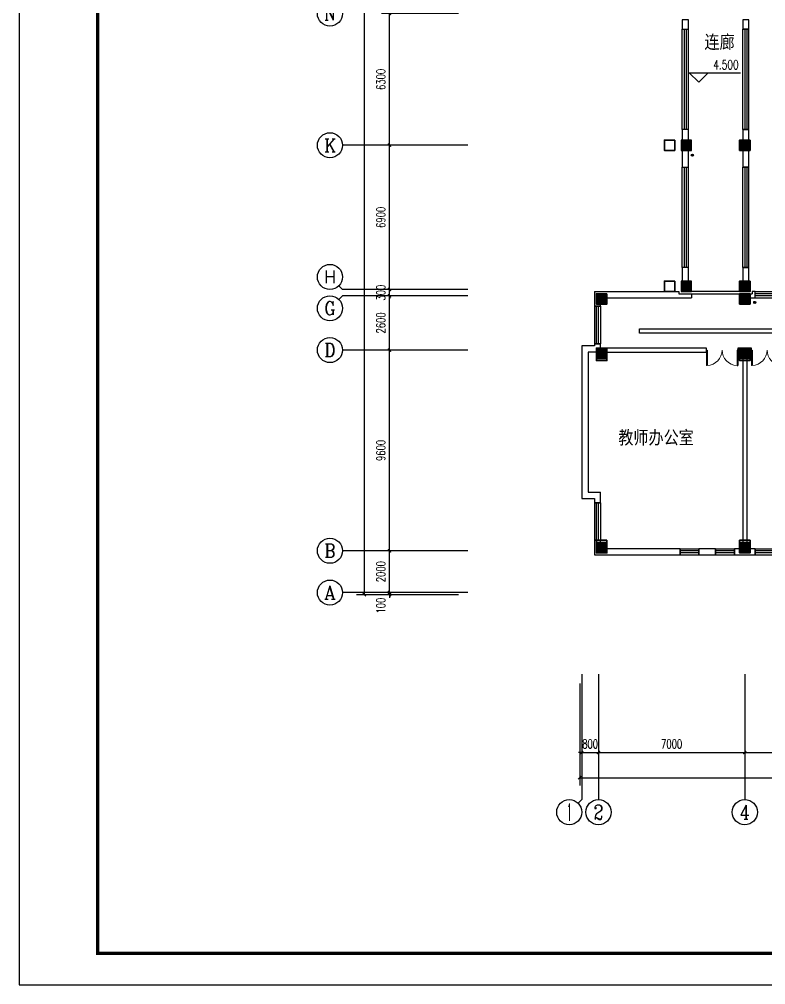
# Model space of a CAD drawing. Extents: x 0 to 302064749, y -59725395 to 1524223.
# Drawn here: x 205279450 to 208851080, y -24088410 to -19470154 of the extents above; entities that cross this region are included whole.
import ezdxf
from ezdxf.enums import TextEntityAlignment as Align

# ---------------------------------------------------------------- set-up
doc = ezdxf.new("R2010")
doc.units = 0
doc.header["$LTSCALE"] = 1000
for name, color, linetype in [('0-底图', 7, 'Continuous'), ('AXIS', 3, 'Continuous'), ('AXIS_TEXT', 7, 'Continuous'), ('BTTK', 7, 'Continuous'), ('CABLETRAY', 4, 'Continuous'), ('COLU', 7, 'Continuous'), ('COLU_HATCH', 251, 'Continuous'), ('DIM_ELEV', 3, 'Continuous'), ('PUB_TEXT', 7, 'Continuous'), ('PUB_TITLE', 4, 'Continuous'), ('TEXT', 7, 'Continuous'), ('WALL', 2, 'Continuous'), ('WINDOW', 4, 'Continuous'), ('排水', 153, 'Continuous'), ('看线', 30, 'Continuous')]:
    doc.layers.add(name, color=color, linetype=linetype)
doc.layers.add('砼柱', color=2, linetype='Continuous', lineweight=35)
doc.styles.add('_TCH_AXIS', font='COMPLEX', dxfattribs={"bigfont": 'GBCBIG'})
doc.styles.add('_TCH_DIM', font='SIMPLEX', dxfattribs={"width": 0.8, "height": 5, "bigfont": 'HZTXT'})
doc.styles.add('A_DIM_T3', font='simplex.shx', dxfattribs={"width": 0.7, "bigfont": 'gbcbig.shx'})
doc.styles.add('COMPLEX', font='COMPLEX')
doc.styles.add('HZ(TK)', font='geniso.shx', dxfattribs={"width": 0.9, "bigfont": 'hztxt.shx'})
doc.styles.get("Standard").update_dxf_attribs({"font": 'geniso.shx', "bigfont": 'hztxt.shx'})
doc.dimstyles.new('_TCH_ARCH&&150', dxfattribs={"dimtxt": 420, "dimasz": 150, "dimexe": 375, "dimexo": 450, "dimgap": 202.5, "dimtad": 1, "dimdec": 0, "dimzin": 0, "dimdsep": 46, "dimtxsty": 'A_DIM_T3', "dimblk": 'ARCHTICK', "dimcen": 0.09, "dimclrt": 7, "dimazin": 2, "dimtfac": 1, "dimtdec": 0, "dimtix": 1, "dimtmove": 2, "dimatfit": 3, "dimfxl": 150, "dimtolj": 1, "dimtzin": 0, "dimarcsym": 0})

# ---------------------------------------------------------------- blocks, each defined once
blk = doc.blocks.new('vhtemplate_2020年新竖式图框_A0')
at = {"layer": 'PUB_TITLE', "color": 7}
blk.add_lwpolyline([(0, 0), (1189, 0), (1189, 841), (0, 841)], close=True, dxfattribs=at)
at = {"layer": 'PUB_TITLE', "const_width": 1}
blk.add_lwpolyline([(25, 10), (1179, 10), (1179, 831), (25, 831)], close=True, dxfattribs=at)
at = {"layer": 'BTTK', "color": 4, "style": 'HZ(TK)', "width": 0.9}
for tag, p in [('合作单位', (1144, 743.5)), ('建设单位', (1144, 209.5)), ('工程名称', (1144, 176.5)), ('子项名称', (1154, 160)), ('图纸名称', (1144, 141))]:
    blk.add_attdef(tag, text='', height=3.5, dxfattribs=at).set_placement(p, align=Align.MIDDLE_CENTER)
for tag, p in [('注册证书号', (1156.5, 309.01)), ('注册印章号', (1156.5, 301.01)), ('设计号', (1154, 193)), ('图别', (1137.75, 34)), ('图号', (1170.25, 34)), ('版本号', (1137.75, 26)), ('日期', (1170.25, 26))]:
    blk.add_attdef(tag, text='', height=3.5, dxfattribs=at).set_placement(p, align=Align.MIDDLE)
blk = doc.blocks.new('ng')
at = {"layer": '排水'}
for p, q in [((345991, 781358), (346091, 781358)), ((346041, 781408), (346041, 781308))]:
    blk.add_line(p, q, dxfattribs=at)
blk.add_circle((346041, 781358), 50, dxfattribs=at)
blk = doc.blocks.new('222222')
at = {"layer": 'COLU_HATCH'}
h = blk.add_hatch(color=256, dxfattribs=at)
h.dxf.hatch_style = 1
h.paths.add_polyline_path([(1247542, 1047441), (1247542, 1047941), (1247042, 1047941), (1247042, 1047441)])
h = blk.add_hatch(color=256, dxfattribs=at)
h.dxf.hatch_style = 1
h.paths.add_polyline_path([(1250342, 1047441), (1250342, 1047941), (1249842, 1047941), (1249842, 1047441)])
h = blk.add_hatch(color=256, dxfattribs=at)
h.dxf.hatch_style = 1
h.paths.add_polyline_path([(1247542, 1040691), (1247542, 1041191), (1247042, 1041191), (1247042, 1040691)])
h = blk.add_hatch(color=256, dxfattribs=at)
h.dxf.hatch_style = 1
h.paths.add_polyline_path([(1250342, 1040691), (1250342, 1041191), (1249842, 1041191), (1249842, 1040691)])
h = blk.add_hatch(color=256, dxfattribs=at)
h.dxf.hatch_style = 1
h.paths.add_polyline_path([(1243442, 1040141), (1243442, 1040591), (1242992, 1040591), (1242992, 1040141)])
h = blk.add_hatch(color=256, dxfattribs=at)
h.dxf.hatch_style = 1
h.paths.add_polyline_path([(1250317, 1040141), (1250317, 1040591), (1249867, 1040591), (1249867, 1040141)])
h = blk.add_hatch(color=256, dxfattribs=at)
h.dxf.hatch_style = 1
h.paths.add_polyline_path([(1243492, 1037491), (1243492, 1037991), (1242992, 1037991), (1242992, 1037491)])
h = blk.add_hatch(color=256, dxfattribs=at)
h.dxf.hatch_style = 1
h.paths.add_polyline_path([(1250342, 1037491), (1250342, 1037991), (1249842, 1037991), (1249842, 1037491)])
h = blk.add_hatch(color=256, dxfattribs=at)
h.dxf.hatch_style = 1
h.paths.add_polyline_path([(1243492, 1028191), (1243492, 1028691), (1242992, 1028691), (1242992, 1028191)])
h = blk.add_hatch(color=256, dxfattribs=at)
h.dxf.hatch_style = 1
h.paths.add_polyline_path([(1250342, 1028191), (1250342, 1028691), (1249842, 1028691), (1249842, 1028191)])
at = {"layer": 'COLU'}
for points in [[(1247542, 1047441), (1247542, 1047941), (1247042, 1047941), (1247042, 1047441)], [(1250342, 1047441), (1250342, 1047941), (1249842, 1047941), (1249842, 1047441)], [(1247542, 1040691), (1247542, 1041191), (1247042, 1041191), (1247042, 1040691)], [(1250342, 1040691), (1250342, 1041191), (1249842, 1041191), (1249842, 1040691)], [(1243442, 1040141), (1243442, 1040591), (1242992, 1040591), (1242992, 1040141)], [(1250317, 1040141), (1250317, 1040591), (1249867, 1040591), (1249867, 1040141)], [(1243492, 1037491), (1243492, 1037991), (1242992, 1037991), (1242992, 1037491)], [(1250342, 1037491), (1250342, 1037991), (1249842, 1037991), (1249842, 1037491)], [(1243492, 1028191), (1243492, 1028691), (1242992, 1028691), (1242992, 1028191)], [(1250342, 1028191), (1250342, 1028691), (1249842, 1028691), (1249842, 1028191)]]:
    blk.add_lwpolyline(points, close=True, dxfattribs=at)
blk = doc.blocks.new('_AXISO')
blk.add_circle((0, 0), 0.5)
at = {"layer": 'AXIS_TEXT', "style": 'COMPLEX', "width": 1.041667}
blk.add_attdef('A', text='', height=0.56, dxfattribs=at).set_placement((-0.25, -0.28), (0.25, -0.28), align=Align.FIT)
blk = doc.blocks.new('sad')
at = {"layer": '砼柱', "lineweight": 35}
for points in [[(2824858, 524706), (2824358, 524706), (2824358, 524206), (2824858, 524206)], [(2828458, 524706), (2827958, 524706), (2827958, 524206), (2828458, 524206)], [(2824858, 517956), (2824358, 517956), (2824358, 517456), (2824858, 517456)], [(2828458, 517956), (2827958, 517956), (2827958, 517456), (2828458, 517456)], [(2821608, 517356), (2821108, 517356), (2821108, 516856), (2821608, 516856)], [(2828458, 517356), (2827958, 517356), (2827958, 516856), (2828458, 516856)], [(2821608, 514756), (2821108, 514756), (2821108, 514156), (2821608, 514156)], [(2828458, 514756), (2827958, 514756), (2827958, 514156), (2828458, 514156)], [(2821608, 505556), (2821108, 505556), (2821108, 504956), (2821608, 504956)], [(2828458, 505556), (2827958, 505556), (2827958, 504956), (2828458, 504956)]]:
    blk.add_lwpolyline(points, close=True, dxfattribs=at)
blk = doc.blocks.new('A$C70683537')
at = {"layer": 'TEXT'}
blk.add_blockref('sad', (-2821208, -503056), dxfattribs=at)
blk = doc.blocks.new('_ArchTick')
at = {"color": 0, "linetype": 'ByBlock', "const_width": 0.4}
blk.add_lwpolyline([(-0.5, -0.5), (0.5, 0.5)], dxfattribs=at)
blk = doc.blocks.new('*D794')
at = {"layer": 'AXIS', "color": 0, "lineweight": -2, "transparency": 16777216}
for p, q in [((1061311, -195248), (1061311, -200123)), ((1172511, -195248), (1172511, -200123)), ((1061311, -199748), (1172511, -199748))]:
    blk.add_line(p, q, dxfattribs=at)
at = {"layer": 'Defpoints', "color": 0, "transparency": 16777216}
for p in [(1061311, -194798), (1172511, -194798), (1172511, -199748)]:
    blk.add_point(p, dxfattribs=at)
at = {"layer": 'AXIS', "color": 0, "lineweight": -2, "transparency": 16777216, "xscale": 150, "yscale": 150, "zscale": 150, "rotation": 180}
blk.add_blockref('_ArchTick', (1061311, -199748), dxfattribs=at)
at = {"layer": 'AXIS', "color": 0, "lineweight": -2, "transparency": 16777216, "xscale": 150, "yscale": 150, "zscale": 150}
blk.add_blockref('_ArchTick', (1172511, -199748), dxfattribs=at)
at = {"layer": 'AXIS', "color": 7, "transparency": 16777216, "insert": (1116911, -199335), "char_height": 420, "attachment_point": 5, "style": 'A_DIM_T3'}
blk.add_mtext('\\A1;111200', dxfattribs=at)
blk = doc.blocks.new('*D795')
at = {"layer": 'AXIS', "color": 0, "lineweight": -2, "transparency": 16777216}
for p, q in [((1055509, -190893), (1051834, -190893)), ((1055509, -190993), (1051834, -190993)), ((1052209, -190893), (1052209, -190743)), ((1052209, -190993), (1052209, -190893)), ((1052209, -190993), (1052209, -191143))]:
    blk.add_line(p, q, dxfattribs=at)
at = {"layer": 'Defpoints', "color": 0, "transparency": 16777216}
for p in [(1052209, -190893), (1055959, -190893), (1055959, -190993)]:
    blk.add_point(p, dxfattribs=at)
at = {"layer": 'AXIS', "color": 0, "lineweight": -2, "transparency": 16777216, "xscale": 150, "yscale": 150, "zscale": 150}
for p, rotation in [((1052209, -190893), 270), ((1052209, -190993), 90)]:
    blk.add_blockref('_ArchTick', p, dxfattribs=dict(at, rotation=rotation))
at = {"layer": 'AXIS', "color": 7, "transparency": 16777216, "insert": (1051797, -191518), "char_height": 420, "attachment_point": 5, "rotation": 90, "style": 'A_DIM_T3'}
blk.add_mtext('\\A1;100', dxfattribs=at)
blk = doc.blocks.new('*D796')
at = {"layer": 'AXIS', "color": 0, "lineweight": -2, "transparency": 16777216}
for p, q in [((1055509, -188893), (1051834, -188893)), ((1052209, -190893), (1052209, -188893)), ((1055509, -190893), (1051834, -190893))]:
    blk.add_line(p, q, dxfattribs=at)
at = {"layer": 'Defpoints', "color": 0, "transparency": 16777216}
for p in [(1052209, -188893), (1055959, -188893), (1055959, -190893)]:
    blk.add_point(p, dxfattribs=at)
at = {"layer": 'AXIS', "color": 0, "lineweight": -2, "transparency": 16777216, "xscale": 150, "yscale": 150, "zscale": 150}
for p, rotation in [((1052209, -188893), 90), ((1052209, -190893), 270)]:
    blk.add_blockref('_ArchTick', p, dxfattribs=dict(at, rotation=rotation))
at = {"layer": 'AXIS', "color": 7, "transparency": 16777216, "insert": (1051797, -189893), "char_height": 420, "attachment_point": 5, "rotation": 90, "style": 'A_DIM_T3'}
blk.add_mtext('\\A1;2000', dxfattribs=at)
blk = doc.blocks.new('*D797')
at = {"layer": 'AXIS', "color": 0, "lineweight": -2, "transparency": 16777216}
for p, q in [((1055509, -179293), (1051834, -179293)), ((1052209, -188893), (1052209, -179293)), ((1055509, -188893), (1051834, -188893))]:
    blk.add_line(p, q, dxfattribs=at)
at = {"layer": 'Defpoints', "color": 0, "transparency": 16777216}
for p in [(1052209, -179293), (1055959, -179293), (1055959, -188893)]:
    blk.add_point(p, dxfattribs=at)
at = {"layer": 'AXIS', "color": 0, "lineweight": -2, "transparency": 16777216, "xscale": 150, "yscale": 150, "zscale": 150}
for p, rotation in [((1052209, -179293), 90), ((1052209, -188893), 270)]:
    blk.add_blockref('_ArchTick', p, dxfattribs=dict(at, rotation=rotation))
at = {"layer": 'AXIS', "color": 7, "transparency": 16777216, "insert": (1051797, -184093), "char_height": 420, "attachment_point": 5, "rotation": 90, "style": 'A_DIM_T3'}
blk.add_mtext('\\A1;9600', dxfattribs=at)
blk = doc.blocks.new('*D798')
at = {"layer": 'AXIS', "color": 0, "lineweight": -2, "transparency": 16777216}
for p, q in [((1055509, -176693), (1051834, -176693)), ((1052209, -179293), (1052209, -176693)), ((1055509, -179293), (1051834, -179293))]:
    blk.add_line(p, q, dxfattribs=at)
at = {"layer": 'Defpoints', "color": 0, "transparency": 16777216}
for p in [(1052209, -176693), (1055959, -176693), (1055959, -179293)]:
    blk.add_point(p, dxfattribs=at)
at = {"layer": 'AXIS', "color": 0, "lineweight": -2, "transparency": 16777216, "xscale": 150, "yscale": 150, "zscale": 150}
for p, rotation in [((1052209, -176693), 90), ((1052209, -179293), 270)]:
    blk.add_blockref('_ArchTick', p, dxfattribs=dict(at, rotation=rotation))
at = {"layer": 'AXIS', "color": 7, "transparency": 16777216, "insert": (1051797, -177993), "char_height": 420, "attachment_point": 5, "rotation": 90, "style": 'A_DIM_T3'}
blk.add_mtext('\\A1;2600', dxfattribs=at)
blk = doc.blocks.new('*D799')
at = {"layer": 'AXIS', "color": 0, "lineweight": -2, "transparency": 16777216}
for p, q in [((1055509, -176393), (1051834, -176393)), ((1052209, -176393), (1052209, -176243)), ((1052209, -176693), (1052209, -176393)), ((1055509, -176693), (1051834, -176693)), ((1052209, -176693), (1052209, -176843))]:
    blk.add_line(p, q, dxfattribs=at)
at = {"layer": 'Defpoints', "color": 0, "transparency": 16777216}
for p in [(1052209, -176393), (1055959, -176393), (1055959, -176693)]:
    blk.add_point(p, dxfattribs=at)
at = {"layer": 'AXIS', "color": 0, "lineweight": -2, "transparency": 16777216, "xscale": 150, "yscale": 150, "zscale": 150}
for p, rotation in [((1052209, -176393), 270), ((1052209, -176693), 90)]:
    blk.add_blockref('_ArchTick', p, dxfattribs=dict(at, rotation=rotation))
at = {"layer": 'AXIS', "color": 7, "transparency": 16777216, "insert": (1051797, -176543), "char_height": 420, "attachment_point": 5, "rotation": 90, "style": 'A_DIM_T3'}
blk.add_mtext('\\A1;300', dxfattribs=at)
blk = doc.blocks.new('*D800')
at = {"layer": 'AXIS', "color": 0, "lineweight": -2, "transparency": 16777216}
for p, q in [((1055509, -169493), (1051834, -169493)), ((1052209, -176393), (1052209, -169493)), ((1055509, -176393), (1051834, -176393))]:
    blk.add_line(p, q, dxfattribs=at)
at = {"layer": 'Defpoints', "color": 0, "transparency": 16777216}
for p in [(1052209, -169493), (1055959, -169493), (1055959, -176393)]:
    blk.add_point(p, dxfattribs=at)
at = {"layer": 'AXIS', "color": 0, "lineweight": -2, "transparency": 16777216, "xscale": 150, "yscale": 150, "zscale": 150}
for p, rotation in [((1052209, -169493), 90), ((1052209, -176393), 270)]:
    blk.add_blockref('_ArchTick', p, dxfattribs=dict(at, rotation=rotation))
at = {"layer": 'AXIS', "color": 7, "transparency": 16777216, "insert": (1051797, -172943), "char_height": 420, "attachment_point": 5, "rotation": 90, "style": 'A_DIM_T3'}
blk.add_mtext('\\A1;6900', dxfattribs=at)
blk = doc.blocks.new('*D801')
at = {"layer": 'AXIS', "color": 0, "lineweight": -2, "transparency": 16777216}
for p, q in [((1055509, -163193), (1051834, -163193)), ((1052209, -169493), (1052209, -163193)), ((1055509, -169493), (1051834, -169493))]:
    blk.add_line(p, q, dxfattribs=at)
at = {"layer": 'Defpoints', "color": 0, "transparency": 16777216}
for p in [(1052209, -163193), (1055959, -163193), (1055959, -169493)]:
    blk.add_point(p, dxfattribs=at)
at = {"layer": 'AXIS', "color": 0, "lineweight": -2, "transparency": 16777216, "xscale": 150, "yscale": 150, "zscale": 150}
for p, rotation in [((1052209, -163193), 90), ((1052209, -169493), 270)]:
    blk.add_blockref('_ArchTick', p, dxfattribs=dict(at, rotation=rotation))
at = {"layer": 'AXIS', "color": 7, "transparency": 16777216, "insert": (1051797, -166343), "char_height": 420, "attachment_point": 5, "rotation": 90, "style": 'A_DIM_T3'}
blk.add_mtext('\\A1;6300', dxfattribs=at)
blk = doc.blocks.new('*D817')
at = {"layer": 'AXIS', "color": 0, "lineweight": -2, "transparency": 16777216}
for p, q in [((1055509, -100593), (1050634, -100593)), ((1051009, -190993), (1051009, -100593)), ((1055509, -190993), (1050634, -190993))]:
    blk.add_line(p, q, dxfattribs=at)
at = {"layer": 'Defpoints', "color": 0, "transparency": 16777216}
for p in [(1051009, -100593), (1055959, -100593), (1055959, -190993)]:
    blk.add_point(p, dxfattribs=at)
at = {"layer": 'AXIS', "color": 0, "lineweight": -2, "transparency": 16777216, "xscale": 150, "yscale": 150, "zscale": 150}
for p, rotation in [((1051009, -100593), 90), ((1051009, -190993), 270)]:
    blk.add_blockref('_ArchTick', p, dxfattribs=dict(at, rotation=rotation))
at = {"layer": 'AXIS', "color": 7, "transparency": 16777216, "insert": (1050597, -145793), "char_height": 420, "attachment_point": 5, "rotation": 90, "style": 'A_DIM_T3'}
blk.add_mtext('\\A1;90400', dxfattribs=at)
blk = doc.blocks.new('*D841')
at = {"layer": 'AXIS', "color": 0, "lineweight": -2, "transparency": 16777216}
for p, q in [((1061411, -195248), (1061411, -198923)), ((1062211, -195248), (1062211, -198923)), ((1061411, -198548), (1061261, -198548)), ((1061411, -198548), (1062211, -198548)), ((1062211, -198548), (1062361, -198548))]:
    blk.add_line(p, q, dxfattribs=at)
at = {"layer": 'Defpoints', "color": 0, "transparency": 16777216}
for p in [(1061411, -194798), (1062211, -194798), (1062211, -198548)]:
    blk.add_point(p, dxfattribs=at)
at = {"layer": 'AXIS', "color": 0, "lineweight": -2, "transparency": 16777216, "xscale": 150, "yscale": 150, "zscale": 150}
blk.add_blockref('_ArchTick', (1061411, -198548), dxfattribs=at)
at = {"layer": 'AXIS', "color": 0, "lineweight": -2, "transparency": 16777216, "xscale": 150, "yscale": 150, "zscale": 150, "rotation": 180}
blk.add_blockref('_ArchTick', (1062211, -198548), dxfattribs=at)
at = {"layer": 'AXIS', "color": 7, "transparency": 16777216, "insert": (1061811, -198135), "char_height": 420, "attachment_point": 5, "style": 'A_DIM_T3'}
blk.add_mtext('\\A1;800', dxfattribs=at)
blk = doc.blocks.new('*D842')
at = {"layer": 'AXIS', "color": 0, "lineweight": -2, "transparency": 16777216}
for p, q in [((1062211, -195248), (1062211, -198923)), ((1069211, -195248), (1069211, -198923)), ((1062211, -198548), (1069211, -198548))]:
    blk.add_line(p, q, dxfattribs=at)
at = {"layer": 'Defpoints', "color": 0, "transparency": 16777216}
for p in [(1062211, -194798), (1069211, -194798), (1069211, -198548)]:
    blk.add_point(p, dxfattribs=at)
at = {"layer": 'AXIS', "color": 0, "lineweight": -2, "transparency": 16777216, "xscale": 150, "yscale": 150, "zscale": 150, "rotation": 180}
blk.add_blockref('_ArchTick', (1062211, -198548), dxfattribs=at)
at = {"layer": 'AXIS', "color": 0, "lineweight": -2, "transparency": 16777216, "xscale": 150, "yscale": 150, "zscale": 150}
blk.add_blockref('_ArchTick', (1069211, -198548), dxfattribs=at)
at = {"layer": 'AXIS', "color": 7, "transparency": 16777216, "insert": (1065711, -198135), "char_height": 420, "attachment_point": 5, "style": 'A_DIM_T3'}
blk.add_mtext('\\A1;7000', dxfattribs=at)
blk = doc.blocks.new('*D843')
at = {"layer": 'AXIS', "color": 0, "lineweight": -2, "transparency": 16777216}
for p, q in [((1069211, -195248), (1069211, -198923)), ((1076211, -195248), (1076211, -198923)), ((1069211, -198548), (1076211, -198548))]:
    blk.add_line(p, q, dxfattribs=at)
at = {"layer": 'Defpoints', "color": 0, "transparency": 16777216}
for p in [(1069211, -194798), (1076211, -194798), (1076211, -198548)]:
    blk.add_point(p, dxfattribs=at)
at = {"layer": 'AXIS', "color": 0, "lineweight": -2, "transparency": 16777216, "xscale": 150, "yscale": 150, "zscale": 150, "rotation": 180}
blk.add_blockref('_ArchTick', (1069211, -198548), dxfattribs=at)
at = {"layer": 'AXIS', "color": 0, "lineweight": -2, "transparency": 16777216, "xscale": 150, "yscale": 150, "zscale": 150}
blk.add_blockref('_ArchTick', (1076211, -198548), dxfattribs=at)
at = {"layer": 'AXIS', "color": 7, "transparency": 16777216, "insert": (1072711, -198135), "char_height": 420, "attachment_point": 5, "style": 'A_DIM_T3'}
blk.add_mtext('\\A1;7000', dxfattribs=at)
blk = doc.blocks.new('$WINLIB2D$00000001')
at = {"color": 0}
for points in [[(-0.5, 0.5), (-0.5, -0.5)], [(-0.5, 0.5), (0.5, 0.5)], [(0.5, -0.5), (0.5, 0.5)], [(0.5, 0.1667), (-0.5, 0.1667)], [(0.5, -0.1667), (-0.5, -0.1667)], [(-0.5, -0.5), (0.5, -0.5)]]:
    blk.add_lwpolyline(points, dxfattribs=at)
blk = doc.blocks.new('$DorLib2D$00000002')
for p, q in [((-0.5, 0), (-0.5, 0.4875)), ((-0.475, 0.4875), (-0.5, 0.4875)), ((-0.475, 0), (-0.475, 0.4875)), ((0.475, 0), (0.475, 0.4875)), ((0.475, 0.4875), (0.5, 0.4875)), ((0.5, 0), (0.5, 0.4875)), ((-0.5, 0), (-0.475, 0)), ((0.5, 0), (0.475, 0))]:
    blk.add_line(p, q)
at = {"lineweight": 13}
for centre, start, end in [((-0.4875, 0), 0, 88.53072), ((0.4875, 0), 91.46928, 180)]:
    blk.add_arc(centre, 0.4875, start, end, dxfattribs=at)
blk = doc.blocks.new('jgfjh')
at = {"layer": 'AXIS'}
for p, q in [((1055959.5, -169493.4), (1049959.5, -169493.4)), ((1049783.8, -176217.7), (1049959.5, -176393.4)), ((1055959.5, -176393.4), (1049959.5, -176393.4)), ((1049783.8, -176869.1), (1049959.5, -176693.4)), ((1055959.5, -176693.4), (1049959.5, -176693.4)), ((1055959.5, -179293.4), (1049959.5, -179293.4)), ((1055959.5, -188893.4), (1049959.5, -188893.4)), ((1055959.5, -190893.4), (1049959.5, -190893.4)), ((1061411.3, -194797.5), (1061411.3, -200797.5)), ((1062211.3, -194797.5), (1062211.3, -200797.5)), ((1069211.3, -194797.5), (1069211.3, -200797.5)), ((1061235.6, -200973.3), (1061411.3, -200797.5))]:
    blk.add_line(p, q, dxfattribs=at)
at = {"layer": 'DIM_ELEV'}
for p, q in [((1067006, -166474.1), (1066556, -166024.1)), ((1066556, -166024.1), (1069007, -166024.1)), ((1067006, -166474.1), (1067456, -166024.1))]:
    blk.add_line(p, q, dxfattribs=at)
at = {"layer": 'WALL'}
for p, q in [((1066211.3, -163493.4), (1066211.3, -163943.4)), ((1066511.3, -163493.4), (1066211.3, -163493.4)), ((1066211.3, -163943.4), (1066511.3, -163943.4)), ((1066511.3, -163943.4), (1066511.3, -163493.4)), ((1069111.3, -163493.4), (1069111.3, -163943.4)), ((1069411.3, -163493.4), (1069111.3, -163493.4)), ((1069111.3, -163943.4), (1069411.3, -163943.4)), ((1069411.3, -163943.4), (1069411.3, -163493.4)), ((1066511.3, -168743.4), (1066211.3, -168743.4)), ((1066211.3, -168743.4), (1066211.3, -170543.4)), ((1066511.3, -170543.4), (1066511.3, -168743.4)), ((1069411.3, -168743.4), (1069111.3, -168743.4)), ((1069111.3, -168743.4), (1069111.3, -170543.4)), ((1069411.3, -170543.4), (1069411.3, -168743.4)), ((1066211.3, -170543.4), (1066511.3, -170543.4)), ((1069111.3, -170543.4), (1069411.3, -170543.4)), ((1066511.3, -175343.4), (1066211.3, -175343.4)), ((1066211.3, -175343.4), (1066211.3, -176193.4)), ((1066511.3, -176193.4), (1066511.3, -175343.4)), ((1069411.3, -175343.4), (1069111.3, -175343.4)), ((1069111.3, -175343.4), (1069111.3, -176293.4)), ((1069411.3, -176293.4), (1069411.3, -175343.4)), ((1066211.3, -176193.4), (1066511.3, -176193.4)), ((1069111.3, -176293.4), (1069411.3, -176293.4)), ((1062011.3, -176493.4), (1066061.3, -176493.4)), ((1062011.3, -176493.4), (1062011.3, -177193.4)), ((1062311.3, -176793.4), (1066061.3, -176793.4)), ((1062311.3, -177193.4), (1062311.3, -176793.4)), ((1066061.3, -176493.4), (1066061.3, -176593.4)), ((1066061.3, -176593.4), (1066661.3, -176593.4)), ((1066061.3, -176793.4), (1066661.3, -176793.4)), ((1066661.3, -176593.4), (1066661.3, -176793.4)), ((1069436.3, -176593.4), (1069561.3, -176593.4)), ((1069436.3, -176593.4), (1069436.3, -176793.4)), ((1069436.3, -176793.4), (1069561.3, -176793.4)), ((1069711.3, -176493.4), (1069561.3, -176493.4)), ((1069561.3, -176493.4), (1069561.3, -176593.4)), ((1069561.3, -176793.4), (1069711.3, -176793.4)), ((1069711.3, -176793.4), (1069711.3, -176493.4)), ((1062011.3, -177193.4), (1062311.3, -177193.4)), ((1062011.3, -179093.4), (1061411.3, -179093.4)), ((1061411.3, -179093.4), (1061411.3, -186393.4)), ((1062311.3, -178993.4), (1062011.3, -178993.4)), ((1062011.3, -178993.4), (1062011.3, -179093.4)), ((1062311.3, -179193.4), (1062311.3, -178993.4)), ((1062211.3, -179393.4), (1061711.3, -179393.4)), ((1061711.3, -179393.4), (1061711.3, -186093.4)), ((1062211.3, -179393.4), (1067376, -179393.4)), ((1067376, -179193.4), (1062311.3, -179193.4)), ((1067376, -179393.4), (1067376, -179193.4)), ((1069211.3, -179193.4), (1068876, -179193.4)), ((1068876, -179193.4), (1068876, -179393.4)), ((1068876, -179393.4), (1069111.3, -179393.4)), ((1069111.3, -179393.4), (1069111.3, -188793.4)), ((1069529.5, -179193.4), (1069211.3, -179193.4)), ((1069311.3, -179393.4), (1069311.3, -188793.4)), ((1069311.3, -179393.4), (1069529.5, -179393.4)), ((1069529.5, -179393.4), (1069529.5, -179193.4)), ((1061711.3, -186093.4), (1062311.3, -186093.4)), ((1062311.3, -186593.4), (1062311.3, -186093.4)), ((1061411.3, -186393.4), (1062011.3, -186393.4)), ((1062011.3, -186393.4), (1062011.3, -186593.4)), ((1062011.3, -186593.4), (1062311.3, -186593.4)), ((1062311.3, -188393.4), (1062011.3, -188393.4)), ((1062011.3, -188393.4), (1062011.3, -189093.4)), ((1062311.3, -188793.4), (1062311.3, -188393.4)), ((1066111.3, -188793.4), (1062311.3, -188793.4)), ((1066111.3, -189093.4), (1066111.3, -188793.4)), ((1067811.3, -188793.4), (1067011.3, -188793.4)), ((1067011.3, -188793.4), (1067011.3, -189093.4)), ((1067811.3, -189093.4), (1067811.3, -188793.4)), ((1069111.3, -188793.4), (1068711.3, -188793.4)), ((1068711.3, -188793.4), (1068711.3, -189093.4)), ((1069711.3, -188793.4), (1069311.3, -188793.4)), ((1069711.3, -189093.4), (1069711.3, -188793.4)), ((1062011.3, -189093.4), (1066111.3, -189093.4)), ((1067011.3, -189093.4), (1067811.3, -189093.4)), ((1068711.3, -189093.4), (1069211.3, -189093.4)), ((1069211.3, -189093.4), (1069711.3, -189093.4))]:
    blk.add_line(p, q, dxfattribs=at)
at = {"layer": '看线'}
for p, q in [((1066411.3, -176593.4), (1069211.3, -176593.4)), ((1068961.3, -176493.4), (1066551.3, -176493.4))]:
    blk.add_line(p, q, dxfattribs=at)
for name, p in [('222222', (-180880.7, -1217184.4)), ('A$C70683537', (1062211.3, -190893.4))]:
    blk.add_blockref(name, p)
at = {"layer": 'AXIS'}
ref = blk.add_blockref('_AXISO', (1049359.5, -163193.4), dxfattribs=dict(at, xscale=1200, yscale=1200, zscale=1200))
ref.add_attrib('A', 'N', dxfattribs={"layer": 'AXIS_TEXT', "height": 622.9, "style": '_TCH_AXIS'}).set_placement((1049077.7, -163504.8), (1049641.3, -163504.8), align=Align.FIT)
ref = blk.add_blockref('_AXISO', (1049359.5, -169493.4), dxfattribs=dict(at, xscale=1200, yscale=1200, zscale=1200))
ref.add_attrib('A', 'K', dxfattribs={"layer": 'AXIS_TEXT', "height": 622.9, "style": '_TCH_AXIS'}).set_placement((1049077.7, -169804.8), (1049641.3, -169804.8), align=Align.FIT)
ref = blk.add_blockref('_AXISO', (1049359.5, -175793.4), dxfattribs=dict(at, xscale=1200, yscale=1200, zscale=1200))
ref.add_attrib('A', 'H', dxfattribs={"layer": 'AXIS_TEXT', "height": 608.3, "style": '_TCH_AXIS'}).set_placement((1049069.8, -176097.5), (1049649.2, -176097.5), align=Align.FIT)
ref = blk.add_blockref('_AXISO', (1049359.5, -177293.4), dxfattribs=dict(at, xscale=1200, yscale=1200, zscale=1200))
ref.add_attrib('A', 'G', dxfattribs={"layer": 'AXIS_TEXT', "height": 637.8, "style": '_TCH_AXIS'}).set_placement((1049086.2, -177612.3), (1049632.8, -177612.3), align=Align.FIT)
ref = blk.add_blockref('_AXISO', (1049359.5, -179293.4), dxfattribs=dict(at, xscale=1200, yscale=1200, zscale=1200))
ref.add_attrib('A', 'D', dxfattribs={"layer": 'AXIS_TEXT', "height": 652.9, "style": '_TCH_AXIS'}).set_placement((1049095.2, -179619.8), (1049623.8, -179619.8), align=Align.FIT)
ref = blk.add_blockref('_AXISO', (1049359.5, -188893.4), dxfattribs=dict(at, xscale=1200, yscale=1200, zscale=1200))
ref.add_attrib('A', 'B', dxfattribs={"layer": 'AXIS_TEXT', "height": 652.9, "style": '_TCH_AXIS'}).set_placement((1049095.2, -189219.8), (1049623.8, -189219.8), align=Align.FIT)
ref = blk.add_blockref('_AXISO', (1049359.5, -190893.4), dxfattribs=dict(at, xscale=1200, yscale=1200, zscale=1200))
ref.add_attrib('A', 'A', dxfattribs={"layer": 'AXIS_TEXT', "height": 637.8, "style": '_TCH_AXIS'}).set_placement((1049086.2, -191212.3), (1049632.8, -191212.3), align=Align.FIT)
ref = blk.add_blockref('_AXISO', (1060811.3, -201397.5), dxfattribs=dict(at, xscale=1200, yscale=1200, zscale=1200))
ref.add_attrib('A', '1', dxfattribs={"layer": 'AXIS_TEXT', "height": 817.2, "style": '_TCH_AXIS', "width": 0.555556}).set_placement((1060714, -201806.1), (1060908.6, -201806.1), align=Align.FIT)
ref = blk.add_blockref('_AXISO', (1062211.3, -201397.5), dxfattribs=dict(at, xscale=1200, yscale=1200, zscale=1200))
ref.add_attrib('A', '2', dxfattribs={"layer": 'AXIS_TEXT', "height": 698.9, "style": '_TCH_AXIS'}).set_placement((1061978.3, -201747), (1062444.3, -201747), align=Align.FIT)
ref = blk.add_blockref('_AXISO', (1069211.3, -201397.5), dxfattribs=dict(at, xscale=1200, yscale=1200, zscale=1200))
ref.add_attrib('A', '4', dxfattribs={"layer": 'AXIS_TEXT', "height": 683.5, "style": '_TCH_AXIS', "width": 0.9375}).set_placement((1068967.2, -201739.3), (1069455.4, -201739.3), align=Align.FIT)
at = {"layer": 'WINDOW'}
for name, p, xscale, yscale, zscale, rotation in [('$WINLIB2D$00000001', (1066361.3, -166343.4), 4800, -300, 300, 90.00000000043903), ('$WINLIB2D$00000001', (1069261.3, -166343.4), 4800, 300, 300, 90.00000000043927), ('$WINLIB2D$00000001', (1066361.3, -172943.4), 4800, -300, 300, 90.00000000043903), ('$WINLIB2D$00000001', (1069261.3, -172943.4), 4800, 300, 300, 90.00000000043927), ('$WINLIB2D$00000001', (1070161.3, -176643.4), 900, -300, 300, 1.642854430531262e-08), ('$WINLIB2D$00000001', (1062161.3, -178093.4), -1800, -300, 300, 90), ('$DorLib2D$00000002', (1068126, -179293.4), 1500, -1500, 200, 3.25634604736273e-08), ('$DorLib2D$00000002', (1070279.5, -179293.4), -1500, -1500, 200, 3.256251268624055e-08), ('$WINLIB2D$00000001', (1062161.3, -187493.4), 1800, 300, 300, 270), ('$WINLIB2D$00000001', (1066561.3, -188943.4), 900, 300, 300, 1.581196415824471e-08), ('$WINLIB2D$00000001', (1068261.3, -188943.4), 900, 300, 300, 1.581196415824471e-08), ('$WINLIB2D$00000001', (1070161.3, -188943.4), 900, 300, 300, 1.58119641583691e-08)]:
    blk.add_blockref(name, p, dxfattribs=dict(at, xscale=xscale, yscale=yscale, zscale=zscale, rotation=rotation))
at = {"layer": '排水'}
for p in [(720661.5, -951323.2), (723645.6, -958368.6)]:
    blk.add_blockref('ng', p, dxfattribs=at)
at = {"layer": 'PUB_TEXT'}
for s, p in [('连廊', (1067280.7, -164939.7)), ('教师办公室', (1063156.7, -183861.8))]:
    blk.add_text(s, height=723.4, dxfattribs=at).set_placement(p)
at = {"layer": 'PUB_TEXT', "style": '_TCH_DIM', "width": 0.705882}
blk.add_text('4.500', height=446.25, dxfattribs=at).set_placement((1067702, -165866.6))
at = {"layer": 'AXIS'}
for p1, p2, distance, picture, middle in [((1055959.5, -190993.4), (1055959.5, -100593.4), 4950, '*D817', (1050597, -145793.4)), ((1055959.5, -169493.4), (1055959.5, -163193.4), 3750, '*D801', (1051797, -166343.4)), ((1055959.5, -176393.4), (1055959.5, -169493.4), 3750, '*D800', (1051797, -172943.4)), ((1055959.5, -176693.4), (1055959.5, -176393.4), 3750, '*D799', (1051797, -176543.4)), ((1055959.5, -179293.4), (1055959.5, -176693.4), 3750, '*D798', (1051797, -177993.4)), ((1055959.5, -188893.4), (1055959.5, -179293.4), 3750, '*D797', (1051797, -184093.4)), ((1055959.5, -190893.4), (1055959.5, -188893.4), 3750, '*D796', (1051797, -189893.4)), ((1061311.3, -194797.5), (1172511.3, -194797.5), -4950, '*D794', (1116911.3, -199335)), ((1061411.3, -194797.5), (1062211.3, -194797.5), -3750, '*D841', (1061811.3, -198135)), ((1062211.3, -194797.5), (1069211.3, -194797.5), -3750, '*D842', (1065711.3, -198135)), ((1069211.3, -194797.5), (1076211.3, -194797.5), -3750, '*D843', (1072711.3, -198135))]:
    dim = blk.add_aligned_dim(p1=p1, p2=p2, distance=distance, dimstyle='_TCH_ARCH&&150', dxfattribs=at)
    dim.commit()
    dim.dimension.update_dxf_attribs({"geometry": picture, "text_midpoint": middle})
dim = blk.add_linear_dim(base=(1052209.5, -190893.4), p1=(1055959.5, -190993.4), p2=(1055959.5, -190893.4), angle=90, dimstyle='_TCH_ARCH&&150', dxfattribs=at)
dim.commit()
dim.dimension.update_dxf_attribs({"geometry": '*D795', "text_midpoint": (1051797, -191518.4), "dimtype": 129})
blk = doc.blocks.new('1#教学楼-电提建筑结构')
at = {"layer": 'CABLETRAY'}
for p, q in [((2061575.2, -209260.3), (2061575.2, -209060.3)), ((2061575.2, -209060.3), (2087706.7, -209060.3)), ((2087706.7, -209260.3), (2061575.2, -209260.3))]:
    blk.add_line(p, q, dxfattribs=at)
at = {"layer": '0-底图', "xscale": 150, "yscale": 150, "zscale": 150}
blk.add_blockref('vhtemplate_2020年新竖式图框_A0', (2031891.8, -240433), dxfattribs=at)
at = {"layer": '0-底图'}
blk.add_blockref('jgfjh', (997396.8, -30782), dxfattribs=at)

msp = doc.modelspace()

# ---------------------------------------------------------------- block references
at = {"xscale": 100, "yscale": 100, "zscale": 100}
msp.add_blockref('1#教学楼-电提建筑结构', (2090275, -45113), dxfattribs=at)

doc.saveas('drawing.dxf')
